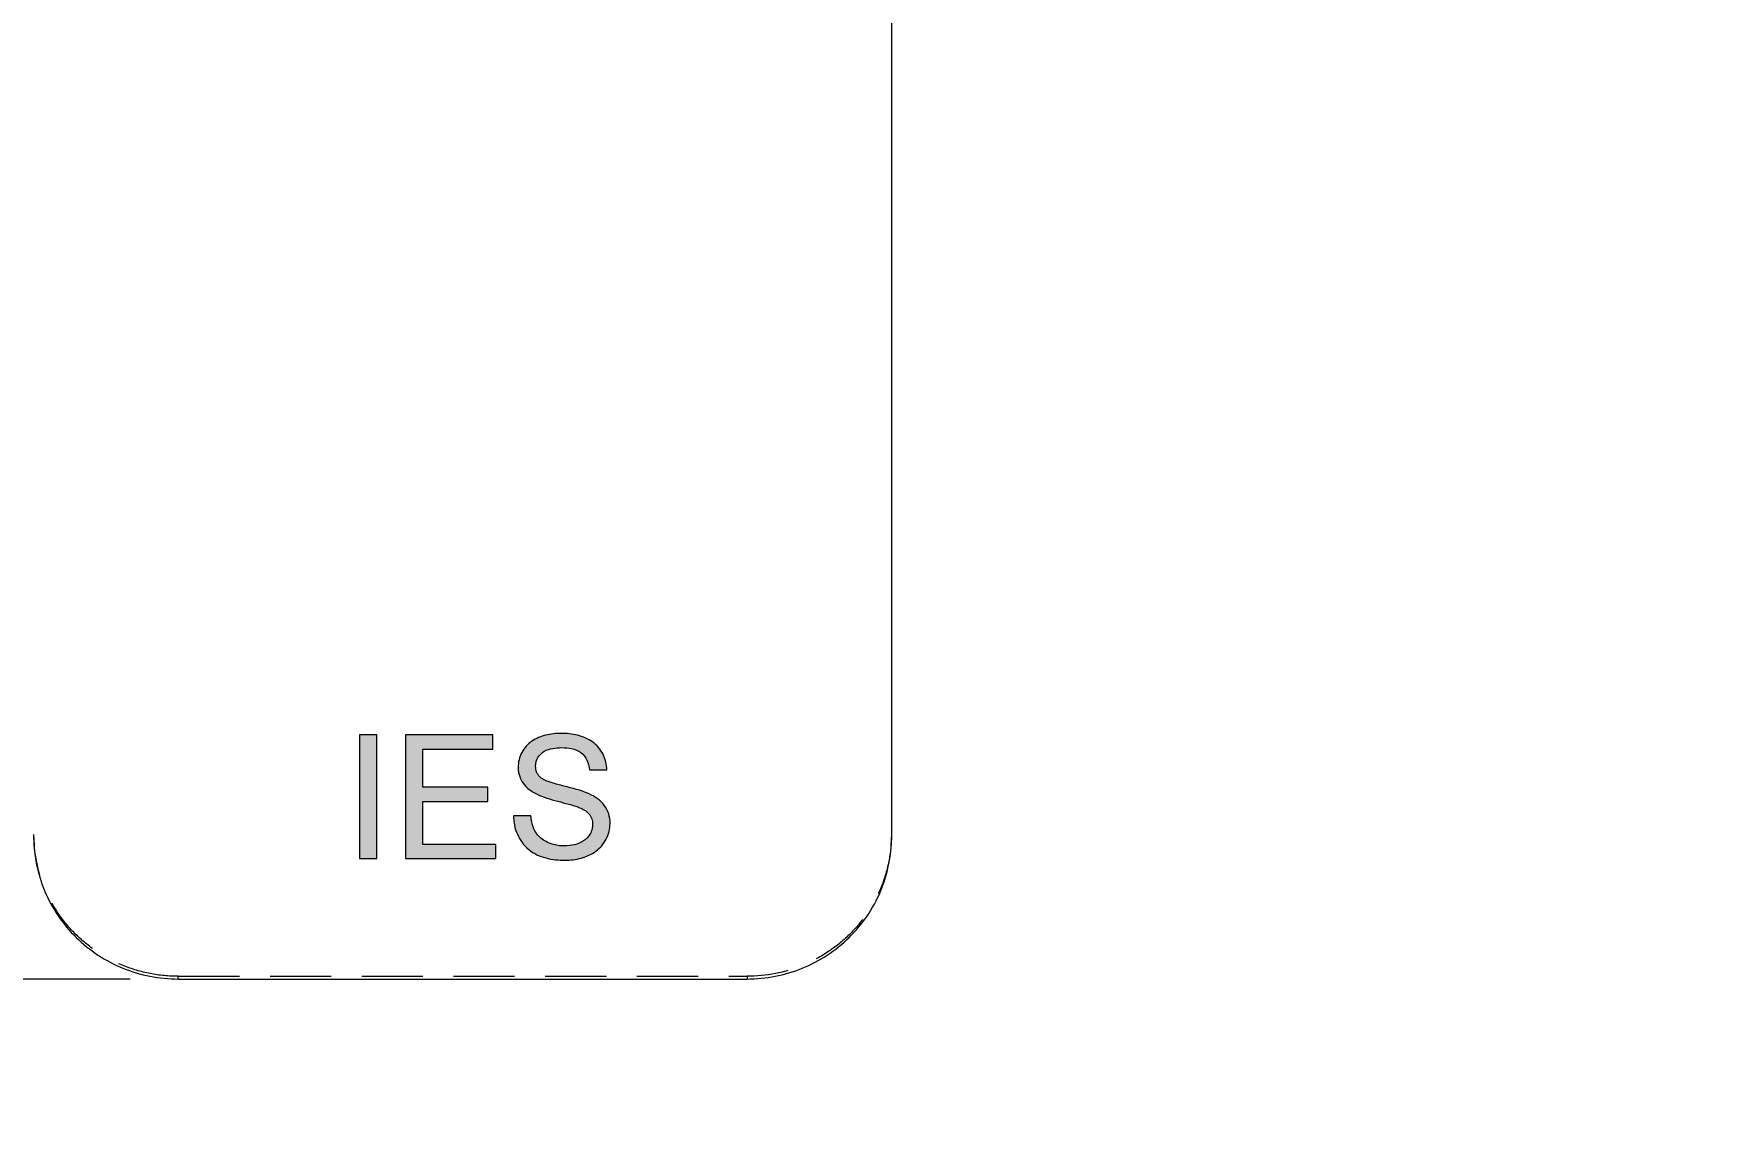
# Model space of a CAD drawing. Header units: millimetres. Extents: x -565 to 210, y 0 to 297.
# Drawn here: x 86.14 to 121.3, y 105.84 to 128.44 of the extents above; entities that cross this region are included whole.
import ezdxf

# ---------------------------------------------------------------- set-up
doc = ezdxf.new("R2010")
doc.units = ezdxf.units.MM
doc.linetypes.add('HIDDEN', pattern=[1.905, 1.27, -0.635])
doc.styles.add('SLDTEXTSTYLE2', font='TXT', dxfattribs={"width": 0.605})
doc.dimstyles.new('SLDDIMSTYLE0', dxfattribs={"dimtxt": 2.568319, "dimasz": 3.5, "dimexe": 0, "dimexo": 0.0625, "dimgap": 0.64208, "dimtad": 2, "dimrnd": 1e-09, "dimzin": 12, "dimdsep": 46, "dimtxsty": 'SLDTEXTSTYLE2', "dimsah": 1, "dimcen": 0.09, "dimadec": 0, "dimazin": 0, "dimtfac": 1, "dimtofl": 0, "dimtmove": 0, "dimatfit": 3, "dimfxl": 1, "dimtolj": 1, "dimtzin": 12, "dimarcsym": 0})
doc.dimstyles.new('SLDDIMSTYLE3', dxfattribs={"dimtxt": 2.568319, "dimasz": 3.5, "dimexe": 0, "dimexo": 0.0625, "dimgap": 0.64208, "dimtad": 2, "dimrnd": 1e-09, "dimzin": 12, "dimdsep": 46, "dimtxsty": 'SLDTEXTSTYLE2', "dimblk1": 'NONE', "dimblk2": 'NONE', "dimsah": 1, "dimcen": 0.09, "dimadec": 0, "dimazin": 0, "dimtfac": 1, "dimtofl": 0, "dimtmove": 0, "dimatfit": 3, "dimldrblk": 'NONE', "dimfxl": 1, "dimtolj": 1, "dimtzin": 12, "dimarcsym": 0})

# ---------------------------------------------------------------- blocks, each defined once
blk = doc.blocks.new('*D4')
at = {"color": 7, "linetype": 'Continuous', "lineweight": 0}
for p, q in [((87.635, 263.055), (69.466, 263.055)), ((70.466, 263.055), (70.466, 108.812)), ((88.135, 108.812), (69.466, 108.812))]:
    blk.add_line(p, q, dxfattribs=at)
for points in [[(70.466, 263.055), (69.928, 259.555), (71.005, 259.555)], [(70.466, 108.812), (71.005, 112.312), (69.928, 112.312)]]:
    blk.add_solid(points, dxfattribs=at)
at = {"color": 7, "linetype": 'Continuous', "lineweight": 0, "insert": (67.056, 195.688), "char_height": 2.6458, "attachment_point": 1, "rotation": 90, "style": 'SLDTEXTSTYLE2'}
blk.add_mtext('154.24', dxfattribs=at)
blk = doc.blocks.new('*D23')
at = {"color": 7, "linetype": 'Continuous', "lineweight": 0, "attachment_point": 1, "rotation": 353.613, "style": 'SLDTEXTSTYLE2'}
for s, insert, char_height in [('R', (122.903, 170.12), 2.646), ('719.48', (125.434, 169.837), 2.6458)]:
    blk.add_mtext(s, dxfattribs=dict(at, insert=insert, char_height=char_height))
blk = doc.blocks.new('_NONE')

msp = doc.modelspace()

# ---------------------------------------------------------------- hatches: boundary and pattern name
h = msp.add_hatch(color=256)
h.paths.add_polyline_path([(93.261, 111.312), (93.261, 113.88), (92.899, 113.88), (92.899, 111.312)])
h.paths.add_polyline_path([(93.854, 111.312), (95.731, 111.312), (95.731, 111.608), (94.216, 111.608), (94.216, 112.497), (95.566, 112.497), (95.566, 112.794), (94.216, 112.794), (94.216, 113.584), (95.665, 113.584), (95.665, 113.88), (93.854, 113.88)])
edge = h.paths.add_edge_path()
edge.add_spline(control_points=[(96.093, 112.201), (96.098, 112.069), (96.121, 111.94), (96.203, 111.757), (96.235, 111.7), (96.314, 111.593), (96.361, 111.544), (96.514, 111.416), (96.64, 111.359), (96.898, 111.291), (97.034, 111.28), (97.169, 111.279)], knot_values=[0, 0, 0, 0, 0.25, 0.25, 0.375, 0.375, 0.5, 0.5, 0.75, 0.75, 1, 1, 1, 1], degree=3, periodic=0)
edge.add_spline(control_points=[(97.169, 111.279), (97.225, 111.28), (97.282, 111.282), (97.392, 111.296), (97.447, 111.308), (97.609, 111.352), (97.714, 111.4), (97.895, 111.533), (97.97, 111.619), (98.048, 111.769), (98.068, 111.821), (98.095, 111.928), (98.099, 111.985), (98.102, 112.041)], knot_values=[0, 0, 0, 0, 0.125, 0.125, 0.25, 0.25, 0.5, 0.5, 0.75, 0.75, 0.875, 0.875, 1, 1, 1, 1], degree=3, periodic=0)
edge.add_spline(control_points=[(98.102, 112.041), (98.101, 112.109), (98.093, 112.176), (98.052, 112.304), (98.02, 112.366), (97.94, 112.474), (97.889, 112.522), (97.779, 112.601), (97.718, 112.633), (97.656, 112.662)], knot_values=[0, 0, 0, 0, 0.25, 0.25, 0.5, 0.5, 0.75, 0.75, 1, 1, 1, 1], degree=3, periodic=0)
edge.add_spline(control_points=[(97.656, 112.662), (97.491, 112.731), (97.317, 112.775), (97.057, 112.84), (96.97, 112.862), (96.8, 112.918), (96.714, 112.948), (96.646, 113.007)], knot_values=[0, 0, 0, 0, 0.5, 0.5, 0.75, 0.75, 1, 1, 1, 1], degree=3, periodic=0)
edge.add_spline(control_points=[(96.646, 113.007), (96.617, 113.038), (96.592, 113.071), (96.561, 113.149), (96.556, 113.191), (96.554, 113.234)], knot_values=[0, 0, 0, 0, 0.5, 0.5, 1, 1, 1, 1], degree=3, periodic=0)
edge.add_spline(control_points=[(96.554, 113.234), (96.556, 113.296), (96.57, 113.358), (96.635, 113.463), (96.681, 113.508), (96.789, 113.573), (96.85, 113.591), (96.973, 113.613), (97.035, 113.616), (97.098, 113.617)], knot_values=[0, 0, 0, 0, 0.25, 0.25, 0.5, 0.5, 0.75, 0.75, 1, 1, 1, 1], degree=3, periodic=0)
edge.add_spline(control_points=[(97.098, 113.617), (97.167, 113.615), (97.236, 113.612), (97.371, 113.581), (97.437, 113.555), (97.549, 113.472), (97.593, 113.416), (97.65, 113.292), (97.665, 113.224), (97.674, 113.156)], knot_values=[0, 0, 0, 0, 0.25, 0.25, 0.5, 0.5, 0.75, 0.75, 1, 1, 1, 1], degree=3, periodic=0)
edge.add_line((97.674, 113.156), (98.036, 113.156))
edge.add_spline(control_points=[(98.036, 113.156), (98.032, 113.212), (98.027, 113.268), (97.999, 113.377), (97.98, 113.43), (97.904, 113.581), (97.828, 113.67), (97.644, 113.802), (97.535, 113.846), (97.37, 113.888), (97.313, 113.898), (97.198, 113.91), (97.141, 113.912), (97.083, 113.913)], knot_values=[0, 0, 0, 0, 0.125, 0.125, 0.25, 0.25, 0.5, 0.5, 0.75, 0.75, 0.875, 0.875, 1, 1, 1, 1], degree=3, periodic=0)
edge.add_spline(control_points=[(97.083, 113.913), (97.03, 113.912), (96.977, 113.91), (96.871, 113.898), (96.819, 113.889), (96.665, 113.85), (96.563, 113.81), (96.387, 113.689), (96.316, 113.608), (96.243, 113.467), (96.224, 113.418), (96.198, 113.315), (96.194, 113.263), (96.192, 113.21)], knot_values=[0, 0, 0, 0, 0.125, 0.125, 0.25, 0.25, 0.5, 0.5, 0.75, 0.75, 0.875, 0.875, 1, 1, 1, 1], degree=3, periodic=0)
edge.add_spline(control_points=[(96.192, 113.21), (96.193, 113.18), (96.194, 113.151), (96.202, 113.093), (96.209, 113.064), (96.235, 112.98), (96.261, 112.925), (96.33, 112.829), (96.372, 112.786), (96.466, 112.713), (96.518, 112.683), (96.571, 112.655)], knot_values=[0, 0, 0, 0, 0.125, 0.125, 0.25, 0.25, 0.5, 0.5, 0.75, 0.75, 1, 1, 1, 1], degree=3, periodic=0)
edge.add_spline(control_points=[(96.571, 112.655), (96.711, 112.585), (96.863, 112.543), (97.09, 112.483), (97.166, 112.463), (97.317, 112.421), (97.393, 112.4), (97.466, 112.37)], knot_values=[0, 0, 0, 0, 0.5, 0.5, 0.75, 0.75, 1, 1, 1, 1], degree=3, periodic=0)
edge.add_spline(control_points=[(97.466, 112.37), (97.502, 112.354), (97.538, 112.338), (97.605, 112.297), (97.636, 112.272), (97.688, 112.212), (97.708, 112.177), (97.734, 112.103), (97.738, 112.063), (97.739, 112.024)], knot_values=[0, 0, 0, 0, 0.25, 0.25, 0.5, 0.5, 0.75, 0.75, 1, 1, 1, 1], degree=3, periodic=0)
edge.add_spline(control_points=[(97.739, 112.024), (97.738, 111.99), (97.735, 111.956), (97.717, 111.89), (97.704, 111.858), (97.654, 111.769), (97.606, 111.718), (97.491, 111.641), (97.427, 111.615), (97.292, 111.583), (97.222, 111.577), (97.153, 111.575)], knot_values=[0, 0, 0, 0, 0.125, 0.125, 0.25, 0.25, 0.5, 0.5, 0.75, 0.75, 1, 1, 1, 1], degree=3, periodic=0)
edge.add_spline(control_points=[(97.153, 111.575), (97.109, 111.577), (97.065, 111.578), (96.979, 111.591), (96.937, 111.6), (96.812, 111.64), (96.732, 111.681), (96.596, 111.793), (96.545, 111.867), (96.482, 112.028), (96.466, 112.114), (96.455, 112.201)], knot_values=[0, 0, 0, 0, 0.125, 0.125, 0.25, 0.25, 0.5, 0.5, 0.75, 0.75, 1, 1, 1, 1], degree=3, periodic=0)
edge.add_line((96.455, 112.201), (96.093, 112.201))

# ---------------------------------------------------------------- linework, layer by layer
at = {"color": 7, "linetype": 'Continuous', "lineweight": 15}
for p, q in [((103.945, 243.655), (103.945, 111.76)), ((93.261, 113.88), (92.899, 113.88)), ((92.899, 113.88), (92.899, 111.312)), ((93.261, 111.312), (93.261, 113.88)), ((93.854, 113.88), (93.854, 111.312)), ((95.665, 113.88), (93.854, 113.88)), ((94.216, 113.584), (95.665, 113.584)), ((94.216, 112.794), (94.216, 113.584)), ((95.665, 113.584), (95.665, 113.88)), ((97.674, 113.156), (98.036, 113.156)), ((95.566, 112.794), (94.216, 112.794)), ((95.566, 112.497), (95.566, 112.794)), ((94.216, 112.497), (95.566, 112.497)), ((94.216, 111.608), (94.216, 112.497)), ((96.455, 112.201), (96.093, 112.201)), ((95.731, 111.608), (94.216, 111.608)), ((95.731, 111.312), (95.731, 111.608)), ((92.899, 111.312), (93.261, 111.312)), ((93.854, 111.312), (95.731, 111.312)), ((89.135, 108.812), (100.945, 108.812))]:
    msp.add_line(p, q, dxfattribs=at)
at = {"color": 7, "linetype": 'HIDDEN', "lineweight": 0}
for p, q in [((89.135, 108.812), (89.135, 108.868)), ((89.135, 108.868), (100.945, 108.868)), ((100.945, 108.868), (100.945, 108.812))]:
    msp.add_line(p, q, dxfattribs=at)
at = {"color": 7, "linetype": 'Continuous', "lineweight": 15}
for points, knots in [([(97.083, 113.913), (97.03, 113.912), (96.977, 113.91), (96.871, 113.898), (96.819, 113.889), (96.665, 113.85), (96.563, 113.81), (96.387, 113.689), (96.316, 113.608), (96.243, 113.467), (96.224, 113.418), (96.198, 113.315), (96.194, 113.263), (96.192, 113.21)], [0, 0, 0, 0, 0.125, 0.125, 0.25, 0.25, 0.5, 0.5, 0.75, 0.75, 0.875, 0.875, 1, 1, 1, 1]), ([(96.554, 113.234), (96.556, 113.296), (96.57, 113.358), (96.635, 113.463), (96.681, 113.508), (96.789, 113.573), (96.85, 113.591), (96.973, 113.613), (97.035, 113.616), (97.098, 113.617)], [0, 0, 0, 0, 0.25, 0.25, 0.5, 0.5, 0.75, 0.75, 1, 1, 1, 1]), ([(98.036, 113.156), (98.032, 113.212), (98.027, 113.268), (97.999, 113.377), (97.98, 113.43), (97.904, 113.581), (97.828, 113.67), (97.644, 113.802), (97.535, 113.846), (97.37, 113.888), (97.313, 113.898), (97.198, 113.91), (97.141, 113.912), (97.083, 113.913)], [0, 0, 0, 0, 0.125, 0.125, 0.25, 0.25, 0.5, 0.5, 0.75, 0.75, 0.875, 0.875, 1, 1, 1, 1]), ([(97.098, 113.617), (97.167, 113.615), (97.236, 113.612), (97.371, 113.581), (97.437, 113.555), (97.549, 113.472), (97.593, 113.416), (97.65, 113.292), (97.665, 113.224), (97.674, 113.156)], [0, 0, 0, 0, 0.25, 0.25, 0.5, 0.5, 0.75, 0.75, 1, 1, 1, 1]), ([(96.646, 113.007), (96.617, 113.038), (96.592, 113.071), (96.561, 113.149), (96.556, 113.191), (96.554, 113.234)], [0, 0, 0, 0, 0.5, 0.5, 1, 1, 1, 1]), ([(96.192, 113.21), (96.193, 113.18), (96.194, 113.151), (96.202, 113.093), (96.209, 113.064), (96.235, 112.98), (96.261, 112.925), (96.33, 112.829), (96.372, 112.786), (96.466, 112.713), (96.518, 112.683), (96.571, 112.655)], [0, 0, 0, 0, 0.125, 0.125, 0.25, 0.25, 0.5, 0.5, 0.75, 0.75, 1, 1, 1, 1]), ([(97.656, 112.662), (97.491, 112.731), (97.317, 112.775), (97.057, 112.84), (96.97, 112.862), (96.8, 112.918), (96.714, 112.948), (96.646, 113.007)], [0, 0, 0, 0, 0.5, 0.5, 0.75, 0.75, 1, 1, 1, 1]), ([(96.571, 112.655), (96.711, 112.585), (96.863, 112.543), (97.09, 112.483), (97.166, 112.463), (97.317, 112.421), (97.393, 112.4), (97.466, 112.37)], [0, 0, 0, 0, 0.5, 0.5, 0.75, 0.75, 1, 1, 1, 1]), ([(98.102, 112.041), (98.101, 112.109), (98.093, 112.176), (98.052, 112.304), (98.02, 112.366), (97.94, 112.474), (97.889, 112.522), (97.779, 112.601), (97.718, 112.633), (97.656, 112.662)], [0, 0, 0, 0, 0.25, 0.25, 0.5, 0.5, 0.75, 0.75, 1, 1, 1, 1]), ([(96.093, 112.201), (96.098, 112.069), (96.121, 111.94), (96.203, 111.757), (96.235, 111.7), (96.314, 111.593), (96.361, 111.544), (96.514, 111.416), (96.64, 111.359), (96.898, 111.291), (97.034, 111.28), (97.169, 111.279)], [0, 0, 0, 0, 0.25, 0.25, 0.375, 0.375, 0.5, 0.5, 0.75, 0.75, 1, 1, 1, 1]), ([(97.153, 111.575), (97.109, 111.577), (97.065, 111.578), (96.979, 111.591), (96.937, 111.6), (96.812, 111.64), (96.732, 111.681), (96.596, 111.793), (96.545, 111.867), (96.482, 112.028), (96.466, 112.114), (96.455, 112.201)], [0, 0, 0, 0, 0.125, 0.125, 0.25, 0.25, 0.5, 0.5, 0.75, 0.75, 1, 1, 1, 1]), ([(97.466, 112.37), (97.502, 112.354), (97.538, 112.338), (97.605, 112.297), (97.636, 112.272), (97.688, 112.212), (97.708, 112.177), (97.734, 112.103), (97.738, 112.063), (97.739, 112.024)], [0, 0, 0, 0, 0.25, 0.25, 0.5, 0.5, 0.75, 0.75, 1, 1, 1, 1]), ([(97.739, 112.024), (97.738, 111.99), (97.735, 111.956), (97.717, 111.89), (97.704, 111.858), (97.654, 111.769), (97.606, 111.718), (97.491, 111.641), (97.427, 111.615), (97.292, 111.583), (97.222, 111.577), (97.153, 111.575)], [0, 0, 0, 0, 0.125, 0.125, 0.25, 0.25, 0.5, 0.5, 0.75, 0.75, 1, 1, 1, 1]), ([(97.169, 111.279), (97.225, 111.28), (97.282, 111.282), (97.392, 111.296), (97.447, 111.308), (97.609, 111.352), (97.714, 111.4), (97.895, 111.533), (97.97, 111.619), (98.048, 111.769), (98.068, 111.821), (98.095, 111.928), (98.099, 111.985), (98.102, 112.041)], [0, 0, 0, 0, 0.125, 0.125, 0.25, 0.25, 0.5, 0.5, 0.75, 0.75, 0.875, 0.875, 1, 1, 1, 1]), ([(86.135, 111.76), (86.135, 111.565), (86.155, 111.374), (86.231, 110.997), (86.288, 110.81), (86.439, 110.453), (86.531, 110.284), (86.748, 109.964), (86.875, 109.812), (87.152, 109.54), (87.302, 109.418), (87.63, 109.203), (87.804, 109.111), (88.346, 108.89), (88.739, 108.812), (89.135, 108.812)], [0, 0, 0, 0, 0.125, 0.125, 0.25, 0.25, 0.375, 0.375, 0.5, 0.5, 0.625, 0.625, 0.75, 0.75, 1, 1, 1, 1]), ([(100.945, 108.812), (101.143, 108.812), (101.338, 108.831), (101.721, 108.906), (101.912, 108.962), (102.275, 109.11), (102.447, 109.201), (102.773, 109.414), (102.928, 109.539), (103.204, 109.81), (103.328, 109.959), (103.548, 110.281), (103.641, 110.452), (103.866, 110.984), (103.945, 111.371), (103.945, 111.76)], [0, 0, 0, 0, 0.125, 0.125, 0.25, 0.25, 0.375, 0.375, 0.5, 0.5, 0.625, 0.625, 0.75, 0.75, 1, 1, 1, 1])]:
    msp.add_open_spline(points, degree=3, knots=knots, dxfattribs=at)
at = {"color": 7, "linetype": 'HIDDEN', "lineweight": 0}
for points in [[(89.135, 108.868), (88.937, 108.868), (88.742, 108.887), (88.359, 108.962), (88.169, 109.019), (87.806, 109.166), (87.633, 109.257), (87.307, 109.47), (87.153, 109.595), (86.876, 109.867), (86.752, 110.015), (86.533, 110.337), (86.44, 110.508), (86.215, 111.04), (86.135, 111.427), (86.135, 111.816)], [(103.945, 111.816), (103.945, 111.622), (103.926, 111.43), (103.85, 111.053), (103.792, 110.866), (103.642, 110.509), (103.55, 110.34), (103.332, 110.02), (103.206, 109.868), (102.929, 109.596), (102.778, 109.474), (102.451, 109.259), (102.276, 109.167), (101.735, 108.946), (101.341, 108.868), (100.945, 108.868)]]:
    msp.add_open_spline(points, degree=3, knots=[0, 0, 0, 0, 0.125, 0.125, 0.25, 0.25, 0.375, 0.375, 0.5, 0.5, 0.625, 0.625, 0.75, 0.75, 1, 1, 1, 1], dxfattribs=at)

# ---------------------------------------------------------------- dimensions: what is measured, and where the dimension line sits
at = {"color": 7, "linetype": 'Continuous', "lineweight": 0}
dim = msp.add_linear_dim(base=(70.466, 108.812), p1=(88.635, 263.055), p2=(89.135, 108.812), angle=90, dimstyle='SLDDIMSTYLE0', dxfattribs=at)
dim.commit()
dim.dimension.update_dxf_attribs({"geometry": '*D4', "text_midpoint": (70.466, 201.076), "dimtype": 160})
dim = msp.add_radius_dim(center=(-564.603, 243.655), mpoint=(0, 0), dimstyle='SLDDIMSTYLE3', dxfattribs=at)
dim.commit()
dim.dimension.update_dxf_attribs({"geometry": '*D23', "text_midpoint": (129.055, 166.008), "dimtype": 164})

doc.saveas('drawing.dxf')
